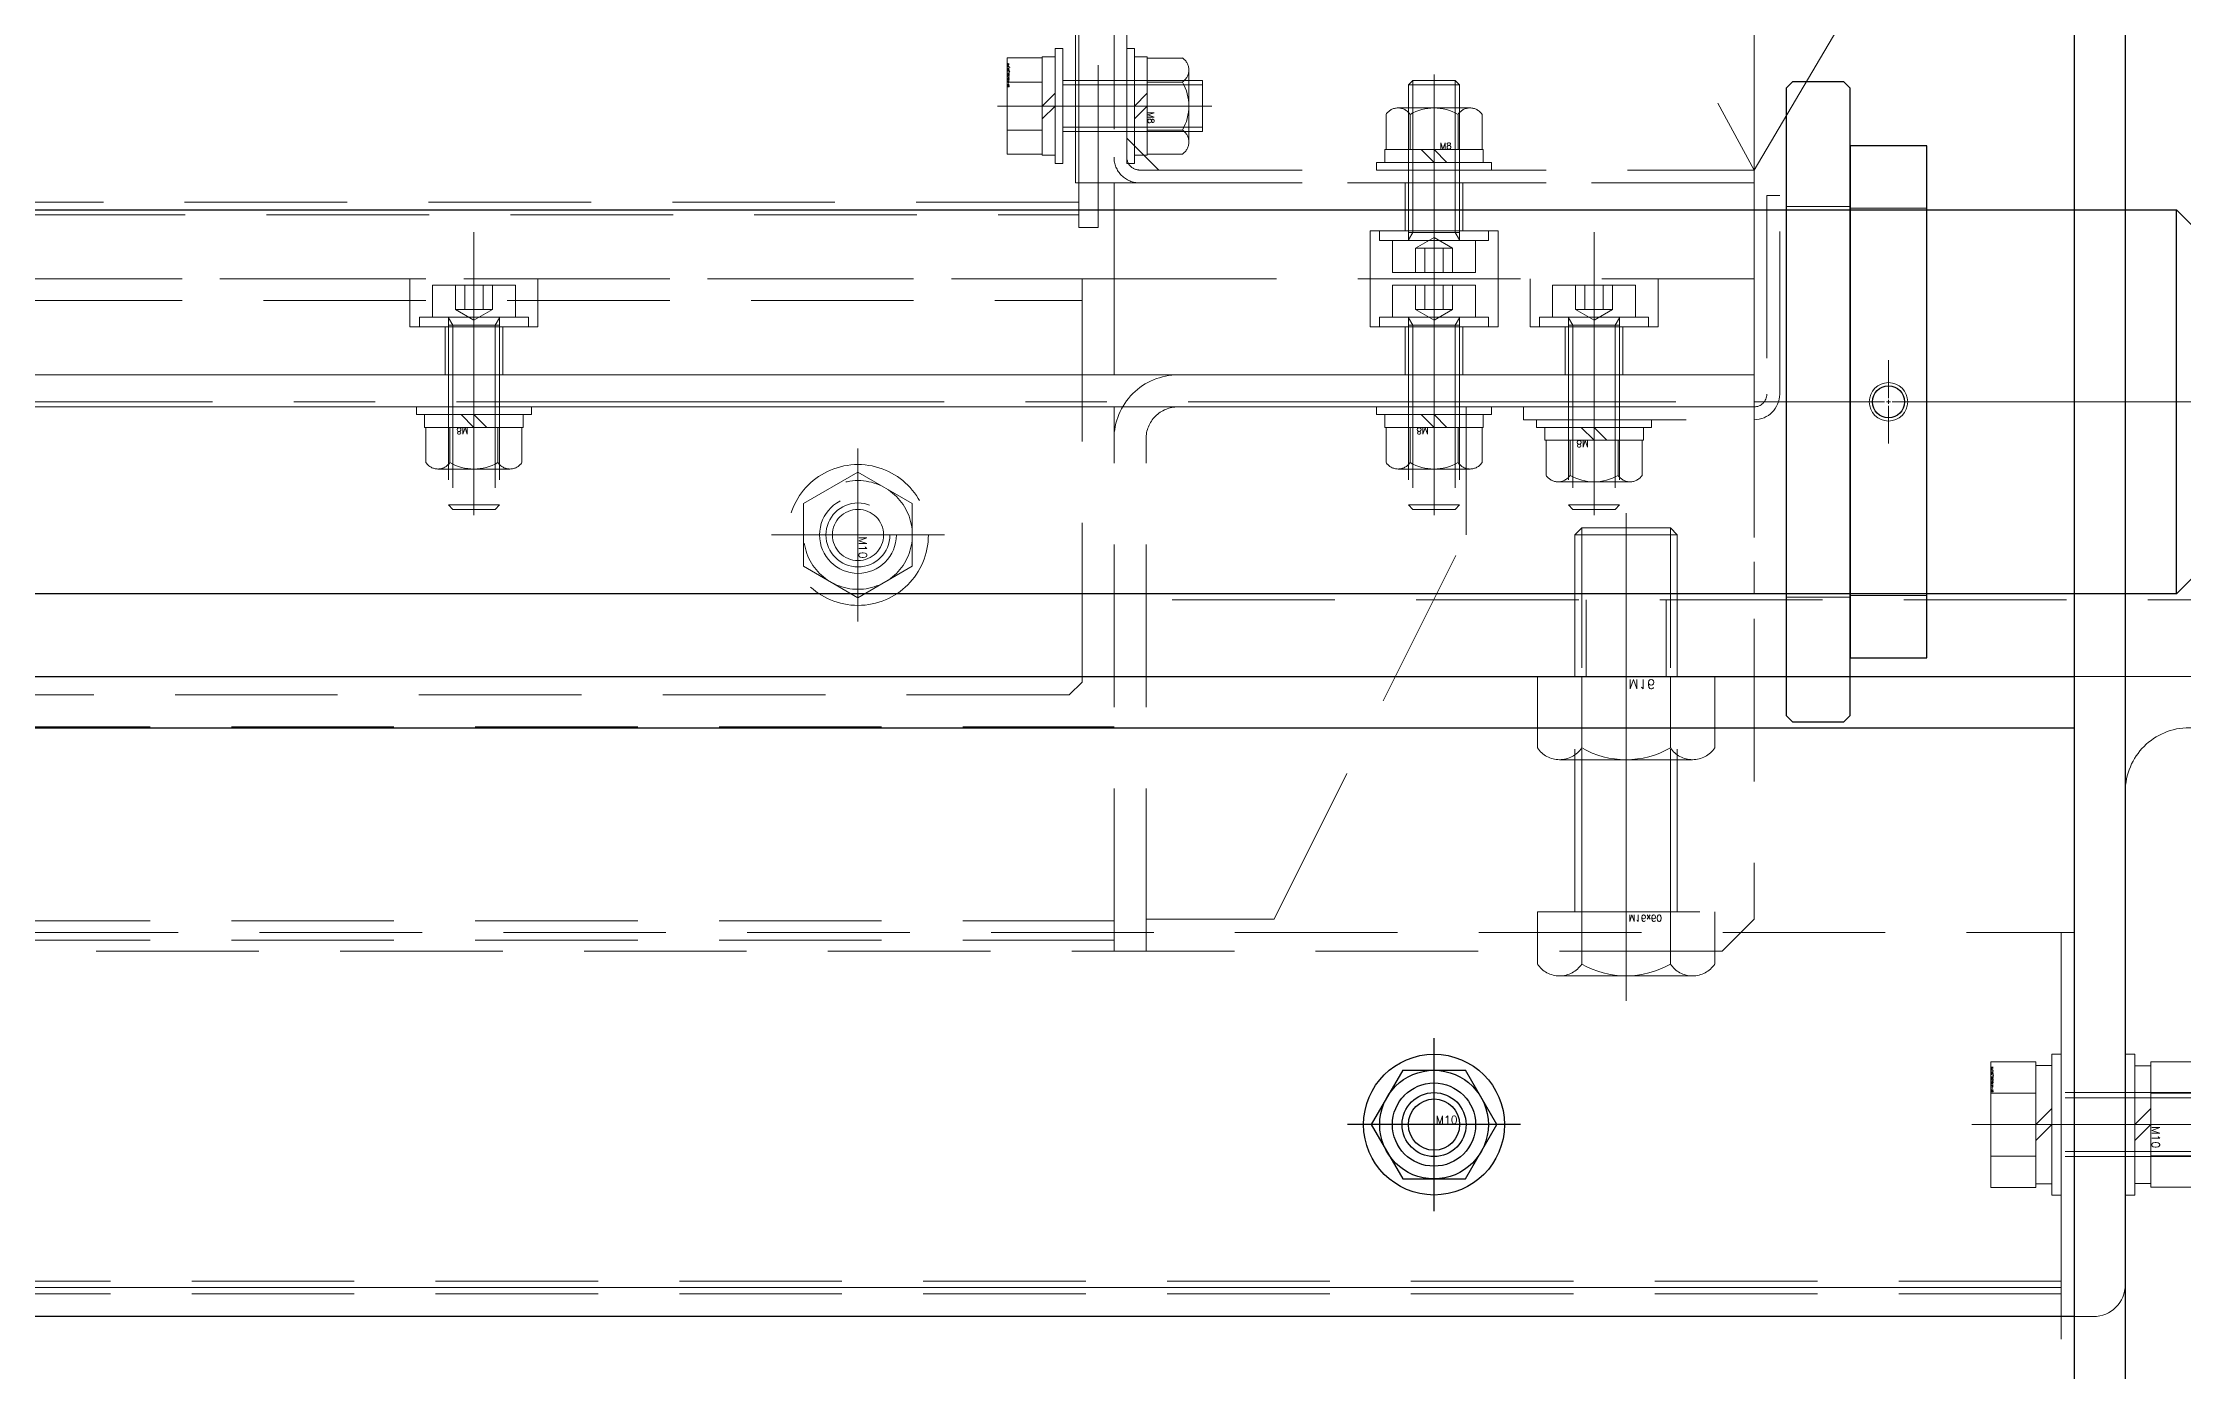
# Model space of a CAD drawing. Header units: millimetres. Extents: x -8731 to 85711, y -14522 to 31379.
# Drawn here: x 76385.5 to 76719.9, y 1189.2 to 1396.7 of the extents above; entities that cross this region are included whole.
import ezdxf
from ezdxf import colors
from ezdxf.entities.mleader import LeaderData, LeaderLine
from ezdxf.enums import TextEntityAlignment as Align
from ezdxf.math import Vec2, Vec3
from ezdxf.xclip import XClip

# ---------------------------------------------------------------- set-up
doc = ezdxf.new("R2010")
doc.units = ezdxf.units.MM
doc.header["$LTSCALE"] = 4
doc.header["$XCLIPFRAME"] = 0
for name, pattern in [('CENTER2', [28.575, 19.05, -3.175, 3.175, -3.175]), ('HIDDEN', [9.525, 6.35, -3.175]), ('HIDDEN2', [4.7625, 3.175, -1.5875]), ('PHANTOM2', [31.75, 15.875, -3.175, 3.175, -3.175, 3.175, -3.175])]:
    doc.linetypes.add(name, pattern=pattern)
for name, color, linetype, lineweight in [('01_NORMAL', 7, 'Continuous', 25), ('02_SLIM', 4, 'Continuous', 13), ('03_かくれ線', 6, 'HIDDEN2', 13), ('04_HIDDEN', 2, 'HIDDEN', 13), ('04_中心線', 1, 'CENTER2', 9), ('05_CENTER', 4, 'CENTER2', 13), ('06_PHANTOM', 2, 'PHANTOM2', 13), ('08_DIM', 3, 'Continuous', 13)]:
    doc.layers.add(name, color=color, linetype=linetype, lineweight=lineweight)
doc.layers.add('10_DRAFT', color=8, linetype='Continuous', lineweight=0, plot=False)
doc.styles.add('KANJI0', font='txt.shx', dxfattribs={"width": 0.9, "height": 30, "bigfont": 'bigfont'})
doc.styles.add('KSS_TXT', font='txt.shx', dxfattribs={"bigfont": 'extfont2.shx'})
doc.styles.add('KSS_TXT_L', font='txt.shx', dxfattribs={"height": 9, "bigfont": 'extfont2.shx'})
doc.styles.get("Standard").update_dxf_attribs({"font": 'txt.shx', "bigfont": 'extfont2.shx'})

# ---------------------------------------------------------------- blocks, each defined once
blk = doc.blocks.new('A$C7E805CF0_1_1_1')
at = {"color": 3}
blk.add_line((-44.45, -998), (-44.45, 998), dxfattribs=at)
at = {"color": 0}
for p, q in [((12, 998), (12, -998)), ((12, -998), (-273, -998)), ((12, -998), (12, -1000)), ((12, -1000), (-188, -1000))]:
    blk.add_line(p, q, dxfattribs=at)
blk.add_circle((-18, -900), 6.5, dxfattribs=at)
at = {"layer": '04_HIDDEN', "color": 3}
blk.add_line((-42.45, -998), (-42.45, 998), dxfattribs=at)
at = {"layer": '05_CENTER'}
for p, q in [((-18, -887.09), (-18, -912.91)), ((-30.91, -900), (-5.09, -900)), ((-18, -1006.64), (-18, -991.47))]:
    blk.add_line(p, q, dxfattribs=at)
at = {"layer": '10_DRAFT'}
blk.add_line((-43.45, -998), (-43.45, 998), dxfattribs=at)
blk = doc.blocks.new('10b_2_1')
at = {"color": 0, "linetype": 'CENTER2'}
for p, q in [((0, -13.51), (0, 13.51)), ((13.51, 0), (-13.51, 0))]:
    blk.add_line(p, q, dxfattribs=at)
at = {"color": 0}
for p, q in [((-4.9, 8.49), (-9.8, 0)), ((-4.9, 8.49), (4.9, 8.49)), ((9.8, 0), (4.9, 8.49)), ((-9.8, 0), (-4.9, -8.49)), ((4.9, -8.49), (9.8, 0)), ((-4.9, -8.49), (4.9, -8.49))]:
    blk.add_line(p, q, dxfattribs=at)
for radius in [11, 8.49, 5, 4]:
    blk.add_circle((0, 0), radius, dxfattribs=at)
at = {"layer": '10_DRAFT', "style": 'KSS_TXT'}
blk.add_text('M10', height=1.25, dxfattribs=at).set_placement((0.26, 0.12))
blk = doc.blocks.new('A$C7E374867_2_1')
at = {"color": 0, "linetype": 'CENTER2'}
blk.add_line((0, -29), (0, 14), dxfattribs=at)
at = {"color": 0}
for p, q in [((-9.81, 11), (9.81, 11)), ((-9.81, 4), (-9.81, 11)), ((-4.91, 4), (-4.91, 11)), ((4.91, 4), (4.91, 11)), ((9.81, 4), (9.81, 11)), ((9.81, 4), (-9.81, 4)), ((-9.25, 4), (-9.25, 1.5)), ((0, 1.5), (-2.5, 4)), ((0, 4), (2.5, 1.5)), ((9.25, 1.5), (9.25, 4)), ((-11, 1.5), (11, 1.5)), ((-11, 1.5), (-11, 0)), ((-11, 0), (11, 0)), ((11, 0), (11, 1.5))]:
    blk.add_line(p, q, dxfattribs=at)
at = {"color": 0, "linetype": 'HIDDEN'}
for p, q in [((-5, -26), (-5, 0)), ((-4.19, -26), (-4.19, 0)), ((4.19, -26), (4.19, 0)), ((5, -26), (5, 0)), ((-5, -26), (5, -26))]:
    blk.add_line(p, q, dxfattribs=at)
at = {"layer": '10_DRAFT', "style": 'KSS_TXT_L'}
blk.add_text('BT-M10x30L,SW,PW', height=0.3, dxfattribs=at).set_placement((5.05, 10.66))
blk = doc.blocks.new('M10Nza_1_1_1')
at = {"color": 0}
for p, q in [((-9.8, 4), (-9.8, 10.69)), ((-7.35, 12), (7.35, 12)), ((-4.9, 4), (-4.9, 10.69)), ((4.9, 10.69), (4.9, 4)), ((9.8, 10.69), (9.8, 4)), ((-9.8, 4), (9.8, 4)), ((-9.2, 1.5), (-9.2, 4)), ((0, 1.5), (-2.5, 4)), ((0, 4), (2.5, 1.5)), ((9.2, 4), (9.2, 1.5))]:
    blk.add_line(p, q, dxfattribs=at)
at = {"color": 0, "linetype": 'CENTER2'}
blk.add_line((0, 12), (0, 0), dxfattribs=at)
at = {"color": 0}
blk.add_lwpolyline([(-11, 1.5), (11, 1.5), (11, 0), (-11, 0)], close=True, dxfattribs=at)
for centre, radius, start, end in [((-7.35, 9.06), 2.94, 33.626, 146.374), ((0, 2.2), 9.8, 60, 120), ((7.35, 9.06), 2.94, 33.626, 146.374)]:
    blk.add_arc(centre, radius, start, end, dxfattribs=at)
at = {"layer": '10_DRAFT', "style": 'KSS_TXT'}
blk.add_text('M10', height=1.25, dxfattribs=at).set_placement((0.26, 4.12))
blk = doc.blocks.new('A$C39C06508_1')
blk.add_blockref('10b_2_1', (-100, 0))
at = {"layer": '04_HIDDEN'}
for name, p, rotation in [('A$C7E805CF0_1_1_1', (-1000, 18), 90), ('A$C7E374867_2_1', (-2, 0), 89.99999999999999), ('M10Nza_1_1_1', (8, 0), 270)]:
    blk.add_blockref(name, p, dxfattribs=dict(at, rotation=rotation))
blk = doc.blocks.new('AM_BALLOON1')
at = {"transparency": 16777216}
blk.add_circle((0, 0), 5, dxfattribs=at)
blk.add_attdef('B_NUMBER', text='', height=3, dxfattribs=at).set_placement((0, 0), align=Align.MIDDLE_CENTER)
blk = doc.blocks.new('_OPEN')
at = {"color": 0, "linetype": 'ByBlock'}
for p, q in [((-1, 0.167), (0, 0)), ((0, 0), (-1, -0.167)), ((0, 0), (-1, 0))]:
    blk.add_line(p, q, dxfattribs=at)
blk = doc.blocks.new('M16Nu_1_1_1')
at = {"color": 0}
for p, q in [((-13.85, 11.14), (-13.85, 0)), ((-10.39, 13), (10.39, 13)), ((-6.92, 0), (-6.92, 11.14)), ((6.93, 11.14), (6.93, 0)), ((13.85, 0), (13.85, 11.14)), ((-13.85, 0), (13.85, 0))]:
    blk.add_line(p, q, dxfattribs=at)
at = {"color": 0, "linetype": 'CENTER2'}
blk.add_line((0, 0), (0, 13), dxfattribs=at)
at = {"color": 0}
for centre, radius, start, end in [((-10.39, 8.84), 4.16, 33.626, 146.374), ((0, -0.85), 13.85, 60, 120), ((10.39, 8.84), 4.16, 33.626, 146.374)]:
    blk.add_arc(centre, radius, start, end, dxfattribs=at)
at = {"layer": '10_DRAFT', "style": 'KANJI0'}
blk.add_text('M16', height=1.5, dxfattribs=at).set_placement((0.41, 0.45))
blk = doc.blocks.new('A$C7FD24E4C_1_1')
at = {"color": 0, "linetype": 'CENTER2'}
blk.add_line((0, 13.91), (0, -63), dxfattribs=at)
at = {"color": 0}
for p, q in [((-13.85, 8.14), (-13.85, 0)), ((-10.39, 10), (10.39, 10)), ((-6.92, 0), (-6.92, 8.14)), ((6.93, 8.14), (6.93, 0)), ((13.85, 0), (13.85, 8.14)), ((-13.85, 0), (13.85, 0)), ((-8, 0), (-8, -58.92)), ((-6.92, 0), (-6.92, -60)), ((6.92, 0), (6.92, -60)), ((8, 0), (8, -58.92)), ((8, -58.92), (-8, -58.92)), ((-8, -58.92), (-6.92, -60)), ((6.92, -60), (-6.92, -60)), ((8, -58.92), (6.92, -60))]:
    blk.add_line(p, q, dxfattribs=at)
for centre, radius, start, end in [((-10.39, 5.84), 4.16, 33.626, 146.374), ((0, -3.85), 13.85, 60, 120), ((10.39, 5.84), 4.16, 33.626, 146.374)]:
    blk.add_arc(centre, radius, start, end, dxfattribs=at)
at = {"layer": '10_DRAFT', "style": 'KSS_TXT'}
blk.add_text('M16x60', height=1, dxfattribs=at).set_placement((0.41, 0.48))
blk = doc.blocks.new('A$C2340465D_1_1')
at = {"color": 0}
blk.add_lwpolyline([(0, -35), (-12, -35), (-12, 185), (0, 185)], close=True, dxfattribs=at)
at = {"layer": '04_HIDDEN'}
for p, q in [((0, 118), (-12, 118)), ((-12, 116.25), (0, 116.25)), ((0, 103.75), (-12, 103.75)), ((-12, 102), (0, 102))]:
    blk.add_line(p, q, dxfattribs=at)
at = {"layer": '05_CENTER'}
for p, q in [((5.07, 110), (-16.12, 110)), ((-19.54, 5), (7.54, 5)), ((-19.54, -5), (7.54, -5))]:
    blk.add_line(p, q, dxfattribs=at)
at = {"layer": '10_DRAFT'}
blk.add_line((-12, 0), (0, 0), dxfattribs=at)
blk = doc.blocks.new('A$C3D81658F_1_1_1')
at = {"color": 0, "linetype": 'CENTER2'}
blk.add_line((0, -39), (0, 14), dxfattribs=at)
at = {"color": 0}
for p, q in [((-9.81, 11), (9.81, 11)), ((-9.81, 4), (-9.81, 11)), ((-4.91, 4), (-4.91, 11)), ((4.91, 4), (4.91, 11)), ((9.81, 4), (9.81, 11)), ((9.81, 4), (-9.81, 4)), ((-9.25, 4), (-9.25, 1.5)), ((0, 1.5), (-2.5, 4)), ((0, 4), (2.5, 1.5)), ((9.25, 1.5), (9.25, 4)), ((-11, 1.5), (11, 1.5)), ((-11, 1.5), (-11, 0)), ((-11, 0), (11, 0)), ((11, 0), (11, 1.5))]:
    blk.add_line(p, q, dxfattribs=at)
at = {"color": 0, "linetype": 'HIDDEN'}
for p, q in [((-5, -36), (-5, 0)), ((5, -36), (5, 0)), ((-5, -4), (5, -4)), ((-4.19, -36), (-4.19, -4)), ((4.19, -36), (4.19, -4)), ((-5, -36), (5, -36))]:
    blk.add_line(p, q, dxfattribs=at)
at = {"layer": '10_DRAFT', "style": 'KSS_TXT_L'}
blk.add_text('BT-M10x40L,SW,PW', height=0.3, dxfattribs=at).set_placement((5.14, 10.66))
blk = doc.blocks.new('A$C61B6777E_1_1')
blk.add_blockref('A$C2340465D_1_1', (-22.88, 0))
for name, p, rotation in [('A$C7FD24E4C_1_1', (13.89, 110), 270), ('M16Nu_1_1_1', (-22.88, 110), 270), ('A$C3D81658F_1_1_1', (-14.88, 0), 270), ('M10Nza_1_1_1', (-34.88, 0), 90)]:
    blk.add_blockref(name, p, dxfattribs=dict(rotation=rotation))
blk = doc.blocks.new('A$C6B7477B3_1_1')
at = {"color": 0}
for p, q in [((0, 11), (-2, 11)), ((-2, 11), (-2, -25)), ((0, -25), (0, 11)), ((33, -27), (2, -27)), ((2, -29), (33, -29)), ((33, -29), (33, -27))]:
    blk.add_line(p, q, dxfattribs=at)
for radius in [4, 2]:
    blk.add_arc((2, -25), radius, 180, 270, dxfattribs=at)
at = {"layer": '05_CENTER'}
blk.add_line((5.99, 0), (-7.97, 0), dxfattribs=at)
blk = doc.blocks.new('A$C2B9527C7_1_1')
at = {"color": 0}
blk.add_lwpolyline([(0, -8.5), (0, 8.5), (1.5, 8.5), (1.5, -8.5)], close=True, dxfattribs=at)
blk = doc.blocks.new('CBSST8-30a_1_1')
at = {"color": 0}
for p, q in [((0, 6.5), (-5, 6.5)), ((-5, 6.5), (-5, -6.5)), ((0, 6.5), (0, -6.5)), ((0, 4), (29.32, 4)), ((0.08, 4), (1.25, 3.32)), ((1.25, 4), (1.25, -4)), ((29.32, 4), (29.32, -4)), ((29.32, 4), (30, 3.32)), ((1.25, 3.32), (30, 3.32)), ((30, 3.32), (30, -3.32)), ((0.08, -4), (1.25, -3.32)), ((1.25, -3.32), (30, -3.32)), ((29.32, -4), (30, -3.32)), ((0, -6.5), (-5, -6.5)), ((0, -4), (29.32, -4))]:
    blk.add_line(p, q, dxfattribs=at)
at = {"color": 0, "linetype": 'CENTER2'}
blk.add_line((-6.47, 0), (30.92, 0), dxfattribs=at)
at = {"color": 0, "linetype": 'HIDDEN'}
for p, q in [((-5, 2.89), (-1.2, 2.89)), ((-5, 1.44), (-1.2, 1.44)), ((-1.2, 2.89), (-1.2, -2.89)), ((-1.2, 2.89), (0.47, 0)), ((0.47, 0), (-1.2, -2.89)), ((-5, -1.44), (-1.2, -1.44)), ((-5, -2.89), (-1.2, -2.89)), ((-0.37, -1.44), (-0.37, -1.44)), ((0.05, -0.72), (0.05, -0.72))]:
    blk.add_line(p, q, dxfattribs=at)
blk = doc.blocks.new('A$C2CD0138C_1_1')
at = {"color": 4}
for name in ['A$C2B9527C7_1_1', 'CBSST8-30a_1_1']:
    blk.add_blockref(name, (-1.5, 0), dxfattribs=at)
blk = doc.blocks.new('M8Nza_1_1_1')
at = {"color": 0}
for p, q in [((-7.5, 8.69), (-7.5, 3.2)), ((5.62, 9.7), (-5.63, 9.7)), ((-3.75, 3.2), (-3.75, 8.69)), ((3.75, 8.69), (3.75, 3.2)), ((7.5, 3.2), (7.5, 8.69)), ((-7.7, 3.2), (7.7, 3.2)), ((-7.7, 3.2), (-7.7, 1.2)), ((0, 1.2), (-2, 3.2)), ((0, 3.2), (2, 1.2)), ((7.7, 3.2), (7.7, 1.2))]:
    blk.add_line(p, q, dxfattribs=at)
at = {"color": 0, "linetype": 'CENTER2'}
blk.add_line((0, 9.7), (0, 0), dxfattribs=at)
at = {"color": 0}
blk.add_lwpolyline([(-9, 1.2), (9, 1.2), (9, 0), (-9, 0)], close=True, dxfattribs=at)
for centre, radius, start, end in [((-5.63, 7.45), 2.25, 33.626, 146.374), ((0, 2.2), 7.5, 60, 120), ((5.62, 7.45), 2.25, 33.626, 146.374)]:
    blk.add_arc(centre, radius, start, end, dxfattribs=at)
at = {"layer": '10_DRAFT', "style": 'KSS_TXT'}
blk.add_text('M8', height=1, dxfattribs=at).set_placement((0.87, 3.27))
blk = doc.blocks.new('A$C07217E9C_1_1_1')
at = {"color": 0}
blk.add_lwpolyline([(-30, 0), (1670, 0), (1670, -15), (-30, -15)], close=True, dxfattribs=at)
at = {"layer": '04_HIDDEN'}
for p, q in [((1565.5, -7.5), (1565.5, 0)), ((1574.5, -7.5), (1574.5, 0)), ((1560, -7.5), (1580, -7.5)), ((1560, -15), (1560, -7.5)), ((1580, -7.5), (1580, -15))]:
    blk.add_line(p, q, dxfattribs=at)
at = {"layer": '05_CENTER'}
blk.add_line((1570, -22.32), (1570, 6.98), dxfattribs=at)
blk = doc.blocks.new('A$C546A67D1_1_1_1')
at = {"color": 0}
blk.add_line((5, -50), (5, 1850), dxfattribs=at)
blk.add_lwpolyline([(0, -50), (0, 1850), (85, 1850), (90, 1845), (90, -45), (85, -50)], close=True, dxfattribs=at)
at = {"layer": '04_HIDDEN'}
for p, q in [((0, 1760), (0, 1850)), ((0, 1850), (5, 1850)), ((5, 1760), (5, 1850)), ((5, 1805), (25, 1805)), ((85, 1775), (25, 1805)), ((85, 1775), (85, 1755)), ((90, 1755), (10, 1755)), ((90, 1755), (90, 1750)), ((90, 1750), (5, 1750)), ((5, 50), (5, 1750)), ((85.26, 50), (85.26, 1750)), ((88.31, 50), (88.31, 1750))]:
    blk.add_line(p, q, dxfattribs=at)
at = {"layer": '04_HIDDEN', "color": 3}
blk.add_line((55, 50), (55, 1750), dxfattribs=at)
at = {"layer": '04_HIDDEN'}
blk.add_circle((25, 1710), 6, dxfattribs=at)
for radius in [10, 5]:
    blk.add_arc((10, 1760), radius, 180, 270, dxfattribs=at)
at = {"layer": '05_CENTER'}
for p, q in [((-7.1, 1825), (12.19, 1825)), ((-7.1, 1800), (12.19, 1800)), ((25, 1719.34), (25, 1700.66)), ((15.66, 1710), (34.34, 1710)), ((-7.1, 1650), (12.19, 1650))]:
    blk.add_line(p, q, dxfattribs=at)
blk = doc.blocks.new('A$C23901CDF_1_1_1')
at = {"color": 3}
blk.add_line((-27.5, 36.61), (1662.5, 36.61), dxfattribs=at)
at = {"color": 0}
blk.add_lwpolyline([(-27.5, 40), (1662.5, 40), (1662.5, -23), (1660.5, -25), (-25.5, -25), (-27.5, -23)], close=True, dxfattribs=at)
blk.add_circle((1627.5, 0), 6, dxfattribs=at)
at = {"layer": '05_CENTER'}
for p, q in [((1627.5, -9.34), (1627.5, 9.34)), ((1636.84, 0), (1618.16, 0))]:
    blk.add_line(p, q, dxfattribs=at)
blk = doc.blocks.new('A$C6982552A_1_1_1')
at = {"color": 0}
blk.add_lwpolyline([(50, 0), (-50, 0), (-50, -15), (50, -15)], close=True, dxfattribs=at)
at = {"layer": '04_HIDDEN'}
for p, q in [((-4.5, -7.5), (-4.5, 0)), ((4.5, -7.5), (4.5, 0)), ((20.5, -7.5), (20.5, 0)), ((29.5, -7.5), (29.5, 0)), ((10, -7.5), (-10, -7.5)), ((-10, -7.5), (-10, -15)), ((10, -15), (10, -7.5)), ((35, -7.5), (15, -7.5)), ((15, -7.5), (15, -15)), ((35, -15), (35, -7.5))]:
    blk.add_line(p, q, dxfattribs=at)
at = {"layer": '05_CENTER'}
for p, q in [((0, -22.32), (0, 6.98)), ((25, -22.32), (25, 6.98))]:
    blk.add_line(p, q, dxfattribs=at)
blk = doc.blocks.new('A$C16DC10C5_1')
at = {"xscale": -1}
for name, p, rotation in [('A$C61B6777E_1_1', (84.99, 1040), 180), ('A$C6982552A_1_1_1', (15, 900), 270), ('A$C07217E9C_1_1_1', (15, -820), 270)]:
    blk.add_blockref(name, p, dxfattribs=dict(at, rotation=rotation))
for name, p, rotation in [('A$C6B7477B3_1_1', (20, 925), 180), ('M8Nza_1_1_1', (22, 925), 270), ('M8Nza_1_1_1', (20, 900), 270), ('M8Nza_1_1_1', (20, 750), 270)]:
    blk.add_blockref(name, p, dxfattribs=dict(rotation=rotation))
for name, p in [('A$C546A67D1_1_1_1', (15, -900)), ('A$C2CD0138C_1_1', (7.5, 925)), ('A$C2CD0138C_1_1', (7.5, 900)), ('A$C2CD0138C_1_1', (7.5, 750))]:
    blk.add_blockref(name, p)
at = {"layer": '04_HIDDEN', "rotation": 90}
blk.add_blockref('A$C23901CDF_1_1_1', (40, -817.5), dxfattribs=at)
at = {"layer": '04_HIDDEN'}
blk.add_blockref('10b_2_1', (40, 810), dxfattribs=at)
blk = doc.blocks.new('A$C2C0A2A06_1_1')
at = {"color": 0}
blk.add_lwpolyline([(0, -50), (0, 50), (-15, 50), (-15, -50)], close=True, dxfattribs=at)
at = {"layer": '04_HIDDEN'}
for p, q in [((-7.5, 10), (-15, 10)), ((-7.5, -10), (-7.5, 10)), ((-7.5, 4.5), (0, 4.5)), ((-7.5, -4.5), (0, -4.5)), ((-15, -10), (-7.5, -10))]:
    blk.add_line(p, q, dxfattribs=at)
at = {"layer": '05_CENTER'}
blk.add_line((-22.32, 0), (6.98, 0), dxfattribs=at)
blk = doc.blocks.new('A$C751B273A_1_1_1')
at = {"color": 0}
for p, q in [((-55, -844.5), (-181, -844.5)), ((-181, -844.5), (-181, -847.5)), ((-181, -847.5), (-55, -847.5))]:
    blk.add_line(p, q, dxfattribs=at)
blk.add_lwpolyline([(-79, -844.5), (-79, 844.5), (-179, 844.5), (-179, -844.5)], close=True, dxfattribs=at)
at = {"layer": '04_HIDDEN'}
blk.add_line((-177, -844.5), (-177, 844.5), dxfattribs=at)
blk = doc.blocks.new('A$C50AA2148_1_1')
at = {"rotation": 90}
blk.add_blockref('A$C751B273A_1_1_1', (-870, 56), dxfattribs=at)
blk = doc.blocks.new('CBS8-20b_1_1')
at = {"color": 0}
for p, q in [((0, 6.5), (-5, 6.5)), ((-5, 6.5), (-5, -6.5)), ((0, 6.5), (0, -6.5)), ((0, 4), (24.32, 4)), ((0.08, 4), (1.25, 3.32)), ((1.25, 4), (1.25, -4)), ((24.32, 4), (24.32, -4)), ((24.32, 4), (25, 3.32)), ((1.25, 3.32), (25, 3.32)), ((25, 3.32), (25, -3.32)), ((0.08, -4), (1.25, -3.32)), ((1.25, -3.32), (25, -3.32)), ((24.32, -4), (25, -3.32)), ((0, -6.5), (-5, -6.5)), ((0, -4), (24.32, -4))]:
    blk.add_line(p, q, dxfattribs=at)
at = {"color": 0, "linetype": 'CENTER2'}
blk.add_line((-6.47, 0), (25.92, 0), dxfattribs=at)
at = {"color": 0, "linetype": 'HIDDEN'}
for p, q in [((-5, 2.89), (-1.2, 2.89)), ((-5, 1.44), (-1.2, 1.44)), ((-1.2, 2.89), (-1.2, -2.89)), ((-1.2, 2.89), (0.47, 0)), ((0.47, 0), (-1.2, -2.89)), ((-5, -1.44), (-1.2, -1.44)), ((-5, -2.89), (-1.2, -2.89)), ((-0.37, -1.44), (-0.37, -1.44)), ((0.05, -0.72), (0.05, -0.72))]:
    blk.add_line(p, q, dxfattribs=at)
blk = doc.blocks.new('A$C2D9B734A_1_1')
at = {"color": 4}
for name in ['A$C2B9527C7_1_1', 'CBS8-20b_1_1']:
    blk.add_blockref(name, (-1.5, 0), dxfattribs=at)
blk = doc.blocks.new('A$C46CB4146_1_1_1')
at = {"color": 0, "linetype": 'CENTER2'}
blk.add_line((0, -23.3), (0, 10.2), dxfattribs=at)
at = {"color": 0}
for p, q in [((-7.51, 8.7), (7.51, 8.7)), ((-7.51, 3.2), (-7.51, 8.7)), ((-3.75, 3.2), (-3.75, 8.7)), ((3.75, 3.2), (3.75, 8.7)), ((7.51, 3.2), (7.51, 8.7)), ((-9, 1.2), (9, 1.2)), ((-9, 1.2), (-9, 0)), ((-7.7, 3.2), (-7.7, 1.2)), ((7.7, 3.2), (-7.7, 3.2)), ((0, 1.2), (-2, 3.2)), ((0, 3.2), (2, 1.2)), ((7.7, 1.2), (7.7, 3.2)), ((9, 0), (9, 1.2)), ((-9, 0), (9, 0))]:
    blk.add_line(p, q, dxfattribs=at)
at = {"color": 0, "linetype": 'HIDDEN'}
for p, q in [((-4, -21.8), (-4, 0)), ((-3.32, -21.8), (-3.32, 0)), ((3.32, -21.8), (3.32, 0)), ((4, -21.8), (4, 0)), ((-4, -21.8), (4, -21.8))]:
    blk.add_line(p, q, dxfattribs=at)
at = {"layer": '10_DRAFT', "style": 'KSS_TXT_L'}
blk.add_text('BT-M8x25L,SW,PW', height=0.3, dxfattribs=at).set_placement((2.97, 8.36))
blk = doc.blocks.new('A$C50D93131_1_1_1')
at = {"color": 0}
for p, q in [((-10, 113), (-10, 115)), ((-48, 108), (-43, 113)), ((-48, 111), (-48, 4)), ((-10, 113), (-46, 113)), ((-10, 113), (50, 2)), ((82, 113), (-10, 113)), ((82, 113), (92, 103)), ((92, 103), (92, 73)), ((50, 2), (92, 73)), ((-48, 7), (-43, 2)), ((-46, 2), (50, 2))]:
    blk.add_line(p, q, dxfattribs=at)
blk.add_lwpolyline([(-10, 115), (-46, 115, 0.414214), (-50, 111), (-50, 4, 0.414214), (-46, 0), (50, 0), (50, 2)], format="xyb", dxfattribs=at)
blk.add_circle((75, 93), 6, dxfattribs=at)
for centre, start, end in [((-46, 111), 90, 180), ((-46, 4), 180, 270)]:
    blk.add_arc(centre, 2, start, end, dxfattribs=at)
at = {"layer": '05_CENTER'}
for p, q in [((-30, 118.91), (-30, 109.09)), ((75, 83.66), (75, 102.34)), ((-42.39, 98), (-55.61, 98)), ((84.34, 93), (65.66, 93)), ((-42.39, 65), (-55.61, 65)), ((-42.39, 12), (-55.61, 12)), ((0, -5.61), (0, 7.61))]:
    blk.add_line(p, q, dxfattribs=at)
at = {"layer": '10_DRAFT'}
blk.add_line((-48, 55), (-50, 55), dxfattribs=at)
blk = doc.blocks.new('A$C76D83096_1_1_1')
at = {"color": 0}
blk.add_lwpolyline([(0, -55), (6, -55), (6, 55), (0, 55)], close=True, dxfattribs=at)
at = {"layer": '05_CENTER'}
blk.add_line((-5.74, -43), (11.74, -43), dxfattribs=at)
blk = doc.blocks.new('A$C081D2C41_1')
for name, p, rotation in [('A$C50AA2148_1_1', (-7, -870), 270), ('A$C50D93131_1_1_1', (-125, -900), 270), ('M8Nza_1_1_1', (-113, -852), 180), ('M8Nza_1_1_1', (-123, -900), 270)]:
    blk.add_blockref(name, p, dxfattribs=dict(rotation=rotation))
at = {"xscale": -1, "rotation": 270}
blk.add_blockref('A$C76D83096_1_1_1', (-70, -850), dxfattribs=at)
for name, p in [('A$C46CB4146_1_1_1', (-113, -842)), ('A$C2C0A2A06_1_1', (-125, -900)), ('A$C2D9B734A_1_1', (-132.5, -900))]:
    blk.add_blockref(name, p)
blk = doc.blocks.new('A$C448B04A9_1_1_1')
at = {"color": 0}
for p, q in [((3, 100), (0, 100)), ((0, 0), (0, 100)), ((8, 18), (8, 95)), ((95, 8), (18, 8)), ((0, 0), (100, 0)), ((100, 3), (100, 0))]:
    blk.add_line(p, q, dxfattribs=at)
for centre, radius, start, end in [((3, 95), 5, 0, 90), ((18, 18), 10, 180, 270), ((95, 3), 5, 0, 90)]:
    blk.add_arc(centre, radius, start, end, dxfattribs=at)
blk = doc.blocks.new('A$C07C31A19_1_1_1')
at = {"color": 0}
for p, q in [((1008, 950), (1008, 16)), ((-1000, 192), (1000, 192))]:
    blk.add_line(p, q, dxfattribs=at)
for points in [[(1090, 950), (1000, 950), (1000, 16), (1100, 16), (1100, 940)], [(-1000, 200), (1000, 200), (1000, 100), (-1000, 100)]]:
    blk.add_lwpolyline(points, close=True, dxfattribs=at)
blk.add_circle((900, 130), 6.5, dxfattribs=at)
at = {"layer": '05_CENTER'}
for p, q in [((900, 117.09), (900, 142.91)), ((887.09, 130), (912.91, 130)), ((1017.02, 130), (991.34, 130))]:
    blk.add_line(p, q, dxfattribs=at)
at = {"layer": '04_HIDDEN', "xscale": -1, "rotation": 180}
blk.add_blockref('A$C448B04A9_1_1_1', (1000, 200), dxfattribs=at)
blk = doc.blocks.new('*U4570')
at = {"layer": '04_中心線', "color": 0, "linetype": 'CENTER2', "transparency": 16777216}
for p, q in [((0, 0.6), (0, 6.5)), ((-6.5, 0), (-0.6, 0)), ((0.6, 0), (6.5, 0)), ((0, -6.5), (0, -0.6))]:
    blk.add_line(p, q, dxfattribs=at)
at = {"layer": '04_中心線', "color": 0, "linetype": 'Continuous', "transparency": 16777216}
for p, q in [((-0.3, 0), (0.3, 0)), ((0, -0.3), (0, 0.3))]:
    blk.add_line(p, q, dxfattribs=at)

msp = doc.modelspace()

# ---------------------------------------------------------------- linework, layer by layer
at = {"color": 0}
for p, q in [((76733.86232, 1355.59256), (76718.86232, 1370.59256)), ((76718.86232, 1310.59256), (76718.86232, 1370.59256)), ((76718.86232, 1310.59256), (76733.86232, 1325.59256))]:
    msp.add_line(p, q, dxfattribs=at)
msp.add_lwpolyline([(76667.86232, 1380.59256), (76667.86232, 1300.59256), (76679.86232, 1300.59256), (76679.86232, 1380.59256)], close=True)
for points in [[(74686.86232, 1370.59256), (76718.86232, 1370.59256)], [(76718.86232, 1310.59256), (74686.86232, 1310.59256)]]:
    msp.add_lwpolyline(points, dxfattribs=at)
msp.add_circle((76673.86232, 1340.59256), 2.5)
at = {"layer": '01_NORMAL'}
for p, q in [((76658.86232, 1390.59256), (76657.86232, 1389.59256)), ((76657.86232, 1389.59256), (76657.86232, 1291.59256)), ((76666.86232, 1390.59256), (76658.86232, 1390.59256)), ((76667.86232, 1389.59256), (76666.86232, 1390.59256)), ((76667.86232, 1291.59256), (76667.86232, 1389.59256)), ((76657.86232, 1291.59256), (76658.86232, 1290.59256)), ((76666.86232, 1290.59256), (76667.86232, 1291.59256)), ((76658.86232, 1290.59256), (76666.86232, 1290.59256))]:
    msp.add_line(p, q, dxfattribs=at)
at = {"layer": '02_SLIM'}
msp.add_circle((76673.86232, 1340.59256), 3, dxfattribs=at)
at = {"layer": '03_かくれ線'}
for p, q in [((76667.86232, 1370.84256), (76679.86232, 1370.84256)), ((76667.86232, 1310.34256), (76679.86232, 1310.34256))]:
    msp.add_line(p, q, dxfattribs=at)
at = {"layer": '04_HIDDEN'}
for p, q in [((76657.86232, 1371.09256), (76667.86232, 1371.09256)), ((76657.86232, 1310.09256), (76667.86232, 1310.09256))]:
    msp.add_line(p, q, dxfattribs=at)
at = {"layer": '05_CENTER'}
for p, q in [((74621.32359, 1340.59256), (76784.40106, 1340.59256)), ((76652.86232, 1340.59256), (76672.86232, 1340.59256))]:
    msp.add_line(p, q, dxfattribs=at)
at = {"layer": '06_PHANTOM', "color": 6}
msp.add_lwpolyline([(74752.86232, 1925.19256), (76652.86232, 1925.19256), (76652.86232, 1310.59256), (74752.86232, 1310.59256)], close=True, dxfattribs=at)

# ---------------------------------------------------------------- block references
msp.add_blockref('A$C07C31A19_1_1_1', (75702.86232, 1097.69256))
ref = msp.add_blockref('A$C39C06508_1', (76702.86232, 1227.69256))
XClip(ref).set_block_clipping_path([(-2068.8232591143, -411.9244112134), (65.0000000022, 90.5999999991)])
at = {"layer": '04_HIDDEN'}
for name, p, rotation in [('A$C081D2C41_1', (75702.86232, 1499.80056), 90), ('A$C16DC10C5_1', (75702.86232, 1359.80056), 270)]:
    msp.add_blockref(name, p, dxfattribs=dict(at, rotation=rotation))
at = {"layer": '04_中心線', "linetype": 'CENTER2', "rotation": 180}
msp.add_blockref('*U4570', (76673.86232, 1340.59256), dxfattribs=at)

# ---------------------------------------------------------------- leaders
at = {"layer": '08_DIM'}
ml = msp.add_multileader_block('Standard', dxfattribs=at)
ml.set_content('AM_BALLOON1', color=256, scale=15)
ml.set_attribute('B_NUMBER', 'G', width=0)
ml.set_leader_properties(color=256, linetype='ByLayer', lineweight=-1)
ml.set_arrow_properties(name='OPEN')
ml.build(insert=Vec2(0, 0))
ml.multileader.update_dxf_attribs({"leader_type": 0, "has_dogleg": 0, "text_right_attachment_type": 6, "dogleg_length": 0, "arrow_head_size": 30, "scale": 15, "block_connection_type": 1})
ctx = ml.context
ctx.base_point, ctx.scale, ctx.char_height, ctx.arrow_head_size, ctx.landing_gap_size, ctx.plane_origin = Vec3(77538.8127, 2880.80037), 15, 60, 30, 30, Vec3(77538.8127, 2880.80037)
ctx.right_attachment, ctx.attachment_type = 6, 1
notes = []
notes.append((ctx, [(0, (0, 0, 0), (0, 0), (1, 0), 1, [])]))
ctx.block.insert = Vec3(77538.8127, 2880.80037)
ml = msp.add_multileader_block('Standard', dxfattribs=at)
ml.set_content('AM_BALLOON1', color=256, scale=15)
ml.set_attribute('B_NUMBER', 'H', width=0)
ml.set_leader_properties(color=256, linetype='ByLayer', lineweight=-1)
ml.set_arrow_properties(name='OPEN')
ml.build(insert=Vec2(0, 0))
ml.multileader.update_dxf_attribs({"leader_type": 0, "has_dogleg": 0, "text_right_attachment_type": 6, "dogleg_length": 0, "arrow_head_size": 30, "scale": 15, "block_connection_type": 1})
ctx = ml.context
ctx.base_point, ctx.scale, ctx.char_height, ctx.arrow_head_size, ctx.landing_gap_size, ctx.plane_origin = Vec3(77409.17981, 2739.35861), 15, 60, 30, 30, Vec3(77409.17981, 2739.35861)
ctx.right_attachment, ctx.attachment_type = 6, 1
notes.append((ctx, [(0, (0, 0, 0), (0, 0), (1, 0), 1, [])]))
ctx.block.insert = Vec3(77409.17981, 2739.35861)
ml = msp.add_multileader_block('Standard', dxfattribs=at)
ml.set_content('AM_BALLOON1', color=256, scale=15)
ml.set_attribute('B_NUMBER', 'I', width=0)
ml.set_leader_properties(color=256, linetype='ByLayer', lineweight=-1)
ml.set_arrow_properties(name='OPEN')
ml.build(insert=Vec2(0, 0))
ml.multileader.update_dxf_attribs({"leader_type": 0, "has_dogleg": 0, "text_right_attachment_type": 6, "dogleg_length": 0, "arrow_head_size": 30, "scale": 15, "block_connection_type": 1})
ctx = ml.context
ctx.base_point, ctx.scale, ctx.char_height, ctx.arrow_head_size, ctx.landing_gap_size, ctx.plane_origin = Vec3(77551.89496, 2589.59678), 15, 60, 30, 30, Vec3(77551.89496, 2589.59678)
ctx.right_attachment, ctx.attachment_type = 6, 1
notes.append((ctx, [(0, (0, 0, 0), (0, 0), (1, 0), 1, [])]))
ctx.block.insert = Vec3(77551.89496, 2589.59678)
ml = msp.add_multileader_block('Standard', dxfattribs=at)
ml.set_content('AM_BALLOON1', color=256, scale=6.25)
ml.set_attribute('B_NUMBER', '120', width=0)
ml.set_leader_properties(color=256, linetype='ByLayer', lineweight=-1)
ml.set_arrow_properties(name='OPEN')
ml.build(insert=Vec2(0, 0))
ml.multileader.update_dxf_attribs({"leader_type": 0, "has_dogleg": 0, "text_right_attachment_type": 6, "dogleg_length": 0, "arrow_head_size": 12.5, "scale": 2.5, "block_connection_type": 1})
ctx = ml.context
ctx.base_point, ctx.scale, ctx.char_height, ctx.arrow_head_size, ctx.landing_gap_size, ctx.plane_origin = Vec3(82283.06772, 2548.57113), 2.5, 25, 12.5, 12.5, Vec3(82283.06772, 2548.57113)
ctx.right_attachment, ctx.attachment_type = 6, 1
notes.append((ctx, [(0, (0, 0, 0), (0, 0), (1, 0), 1, [])]))
ctx.block.insert = Vec3(82283.06772, 2548.57113)
for ctx, leaders in notes:
    for number, flags, end, landing, length, lines in leaders:
        leader = LeaderData()
        leader.index, (leader.has_last_leader_line, leader.has_dogleg_vector, leader.attachment_direction) = number, flags
        leader.last_leader_point, leader.dogleg_vector, leader.dogleg_length = Vec3(end), Vec3(landing), length
        for number, points, colour, breaks in lines:
            line = LeaderLine()
            line.index, line.vertices, line.color, line.breaks = number, Vec3.list(points), colors.encode_raw_color(colour), breaks
            leader.lines.append(line)
        ctx.leaders.append(leader)

doc.saveas('drawing.dxf')
